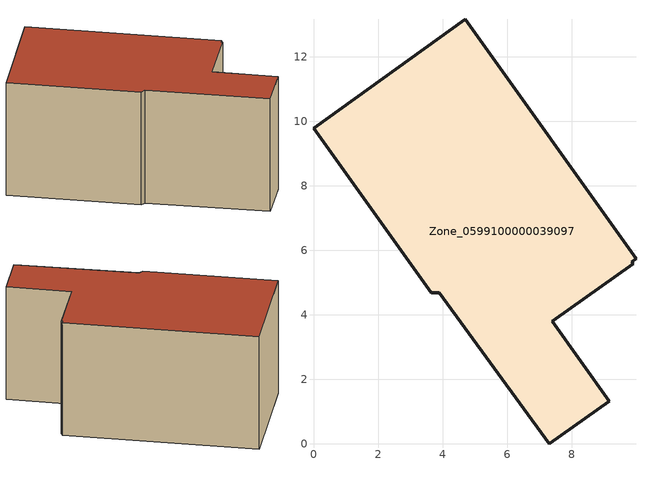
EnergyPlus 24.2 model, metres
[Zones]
Zone_0599100000039097
 floor ground (C_G): 9.86,5.65 9.9,5.59 7.4,3.8 9.16,1.33 7.3,0 3.89,4.69 3.64,4.69 0,9.78 4.7,13.17 9.99,5.73 z0
 wall outside (C_F): 4.7,13.17 0,9.78 3.64,4.69 3.89,4.69 7.3,0 9.16,1.33 7.4,3.8 9.9,5.59 9.86,5.65 9.99,5.73 4.7,13.17 z0:5.76
 roof outside (C_R): 9.99,5.73 4.7,13.17 0,9.78 3.64,4.69 3.89,4.69 7.3,0 9.16,1.33 7.4,3.8 9.9,5.59 9.86,5.65 z5.76
[BUILDING]
Pand.0599100000039097: North Axis=0; Terrain=City; Loads Convergence Tolerance Value=0.04; Temperature Convergence Tolerance Value=0.4; Solar Distribution=FullExterior; Maximum Number of Warmup Days=25; Minimum Number of Warmup Days=1
[Site:Location]
Rotterdam.The.Hague.AP_ZH_NLD Design_Conditions: Latitude=51.96; Longitude=4.45; Time Zone=1; Elevation=-4.5
[SITE:GROUNDTEMPERATURE:BUILDINGSURFACE]
18, 18, 18, 18, 18, 18, 18, 18, 18, 18, 18, 18
[MATERIAL] Thermal Absorptance=0.9; Solar Absorptance=0.7; Visible Absorptance=0.7
Name | Roughness | Thickness | Conductivity | Density | Specific Heat
G.TC.1975-1991 | MediumSmooth | 0.15 | 0.288461 | 540 | 1210
F.TC.1975-1991 | Rough | 0.3 | 0.230769 | 1920 | 840
R.TC.1975-1991 | MediumRough | 0.2 | 0.153846 | 1500 | 1000
[CONSTRUCTION]
C_G: G.TC.1975-1991
C_F: F.TC.1975-1991
C_R: R.TC.1975-1991
[ZONE]
Zone_0599100000039097: Type=1; Multiplier=1; Ceiling Height=Autocalculate; Volume=Autocalculate; Floor Area=autocalculate; Part of Total Floor Area=Yes
[ZONEINFILTRATION:DESIGNFLOWRATE]
Infil_Zone_0599100000039097: Zone or ZoneList or Space or SpaceList=Zone_0599100000039097; Schedule=AlwaysOn; Design Flow Rate Calculation Method=Flow/Area; Flow Rate per Floor Area=0.003; Constant Term Coefficient=1; Temperature Term Coefficient=0; Velocity Term Coefficient=0; Velocity Squared Term Coefficient=0
[HVACTEMPLATE:ZONE:IDEALLOADSAIRSYSTEM]
Zone_0599100000039097: Maximum Heating Supply Air Temperature=50; Minimum Cooling Supply Air Temperature=13; Maximum Heating Supply Air Humidity Ratio=0.0156; Minimum Cooling Supply Air Humidity Ratio=0.0077; Heating Limit=NoLimit; Cooling Limit=NoLimit; Dehumidification Control Type=ConstantSensibleHeatRatio; Cooling Sensible Heat Ratio=0.7; Dehumidification Setpoint=60; Humidification Control Type=None; Humidification Setpoint=30; Outdoor Air Method=None; Outdoor Air Flow Rate per Person=0.00944; Outdoor Air Flow Rate per Zone Floor Area=0; Outdoor Air Flow Rate per Zone=0; Demand Controlled Ventilation Type=None; Outdoor Air Economizer Type=NoEconomizer; Heat Recovery Type=None; Sensible Heat Recovery Effectiveness=0.7; Latent Heat Recovery Effectiveness=0.65
[ZONECONTROL:THERMOSTAT]
ThermostatControl_Zone_0599100000039097: Zone or ZoneList=Zone_0599100000039097; Control Type Schedule=DualSetpointControlType; Control 1=Thermostat_Zone_0599100000039097; Temperature Difference Between Cutout And Setpoint=0
[THERMOSTATSETPOINT:DUALSETPOINT]
Thermostat_Zone_0599100000039097: Heating Setpoint Temperature Schedule=HeatingSetpoint_Zone_0599100000039097; Cooling Setpoint Temperature Schedule=CoolingSetpoint_Zone_0599100000039097
[SCHEDULE:COMPACT]
HeatingSetpoint_Zone_0599100000039097: Through: 12/31, For: AllDays, Until: 24:00, 21
CoolingSetpoint_Zone_0599100000039097: Through: 12/31, For: AllDays, Until: 24:00, 24
DualSetpointControlType: Through: 12/31, For: AllDays, Until: 24:00, 4
AlwaysOn: Through: 12/31, For: AllDays, Until: 24:00, 1
